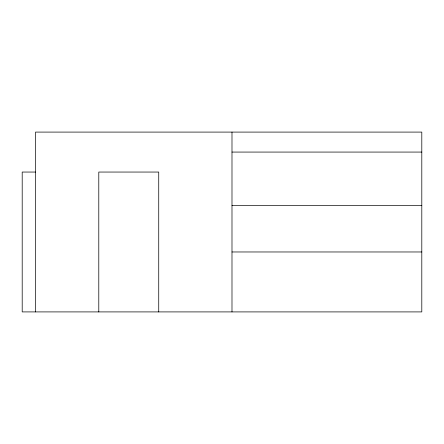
<?xml version="1.0" encoding="UTF-8"?>
<svg xmlns="http://www.w3.org/2000/svg" width="444" height="444" viewBox="0 0 444 444"><rect width="100%" height="100%" fill="white"/><g stroke="black" fill="none" stroke-linecap="round" stroke-linejoin="round"><path stroke-width="0.67" d="M231.99 152.07L421.8 152.07M35.52 172.05L22.2 172.05L22.2 311.91L421.8 311.91L421.8 132.09L35.52 132.09L35.52 311.91M231.99 205.35L421.8 205.35M231.99 251.97L421.8 251.97M231.99 132.09L231.99 311.91M158.73 311.91L158.73 172.05L98.79 172.05L98.79 311.91"/></g></svg>
